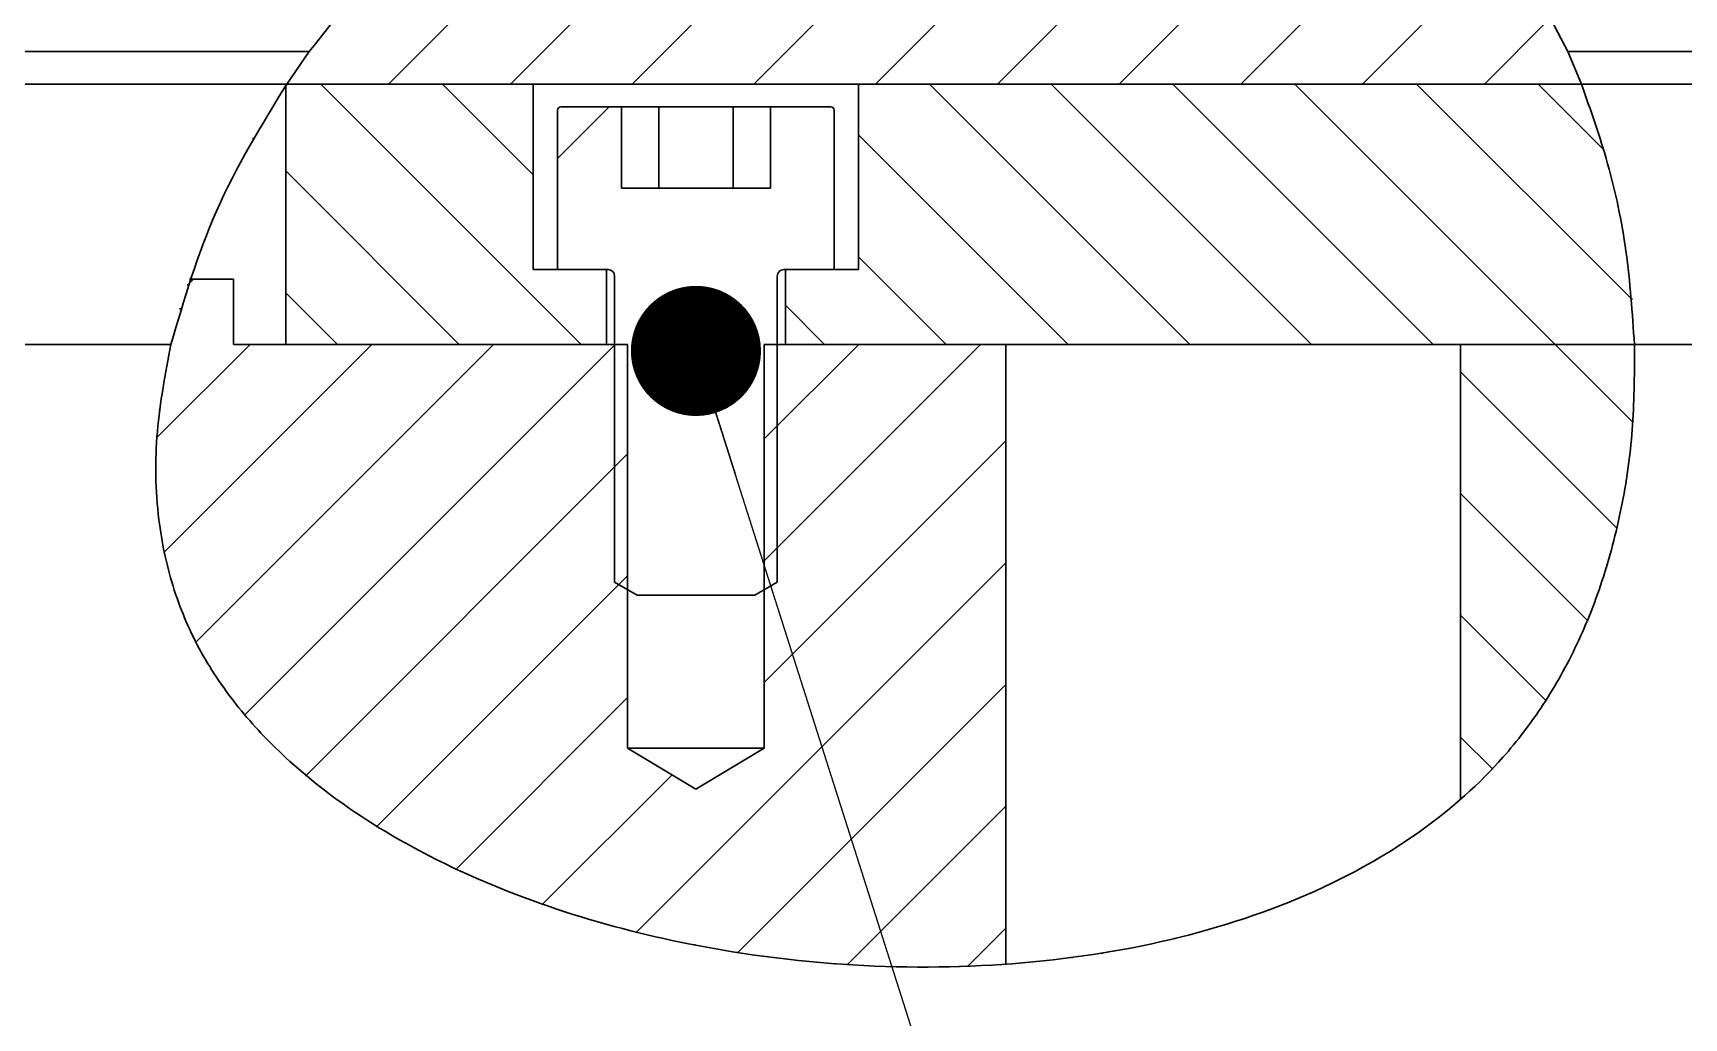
# Model space of a CAD drawing. Header units: millimetres. Extents: x 13 to 7248, y -1201 to 1478.
# Drawn here: x 979.8 to 1030.6, y 879.7 to 910 of the extents above; entities that cross this region are included whole.
import ezdxf

# ---------------------------------------------------------------- set-up
doc = ezdxf.new("R2010")
doc.units = ezdxf.units.MM
doc.header["$LTSCALE"] = 5
doc.linetypes.add('SLD-实线', pattern=[0])
doc.layers.get('0').update_dxf_attribs({"lineweight": 30})
doc.layers.add('剖面层', color=2, linetype='Continuous', lineweight=15)
doc.layers.add('标注线', color=4, linetype='SLD-实线')
doc.styles.get("Standard").update_dxf_attribs({"font": ''})
doc.styles.get('Standard').set_extended_font_data('SimSun')
doc.dimstyles.new('SLDDIMSTYLE0', dxfattribs={"dimtxt": 0.18, "dimasz": 4, "dimexe": 0, "dimexo": 0.0625, "dimgap": 0, "dimtad": 0, "dimtih": 1, "dimtoh": 1, "dimdec": 0, "dimrnd": 1e-09, "dimzin": 0, "dimdsep": 46, "dimtxsty": 'Standard', "dimblk1": 'DOT', "dimblk2": 'DOT', "dimsah": 1, "dimcen": 0.09, "dimadec": 0, "dimazin": 0, "dimtfac": 4, "dimtdec": 0, "dimtofl": 0, "dimtmove": 0, "dimatfit": 3, "dimldrblk": 'DOT', "dimfxl": 0, "dimfrac": 2, "dimtolj": 1, "dimtzin": 0, "dimarcsym": 0})

# ---------------------------------------------------------------- blocks, each defined once
blk = doc.blocks.new('_DOT')
at = {"color": 0, "linetype": 'ByBlock', "lineweight": -2}
blk.add_line((-0.5, 0), (-1, 0), dxfattribs=at)
at = {"color": 0, "linetype": 'ByBlock', "const_width": 0.5}
blk.add_lwpolyline([(-0.25, 0, 1), (0.25, 0, 1)], format="xyb", close=True, dxfattribs=at)

msp = doc.modelspace()

# ---------------------------------------------------------------- hatches: boundary and pattern name
h = msp.add_hatch()
h.set_pattern_fill('ANSI31', color=256, scale=0.833333, style=0)
edge = h.paths.add_edge_path(flags=0)
edge.add_spline(control_points=[(1002.2478, 918.7625), (1009.1459, 920.5002), (1020.5878, 919.9838), (1026.3112, 911.1973), (1027.4008, 908.4245)], knot_values=[0.0048602, 0.0048602, 0.0048602, 0.0048602, 0.1721342, 0.2375935, 0.2375935, 0.2375935, 0.2375935], weights=[1, 1, 1, 1, 1], degree=3, periodic=0)
edge.add_line((1027.4008, 908.4245), (1027.4008, 908.4245))
edge.add_spline(control_points=[(1027.4008, 908.4245), (1027.2706, 908.7559), (1027.1304, 909.0896), (1026.9793, 909.4245)], knot_values=[0, 0, 0, 0, 0.0024186, 0.0024186, 0.0024186, 0.0024186], weights=[1, 1, 1, 1], degree=3, periodic=0)
edge.add_spline(control_points=[(1026.9793, 909.4245), (1026.0026, 911.5891), (1024.7079, 913.5018), (1023.1554, 915.0083), (1021.609, 916.5087), (1019.7541, 917.6243), (1017.7375, 918.3821), (1015.2196, 919.3283), (1012.3664, 919.7546), (1009.4222, 919.717), (1006.4948, 919.6797), (1003.3871, 919.1939), (1000.3777, 918.2291), (998.0343, 917.4777), (995.7, 916.3646), (993.6511, 914.8655), (991.6117, 913.3733), (989.8077, 911.4853), (988.3072, 909.4245)], knot_values=[0, 0, 0, 0, 0.0079861, 0.0079861, 0.0079861, 0.0159343, 0.0159343, 0.0159343, 0.0258885, 0.0258885, 0.0258885, 0.0357764, 0.0357764, 0.0357764, 0.043471, 0.043471, 0.043471, 0.0511165, 0.0511165, 0.0511165, 0.0511165], weights=[1, 1, 1, 1, 1, 1, 1, 1, 1, 1, 1, 1, 1, 1, 1, 1, 1, 1, 1], degree=3, periodic=0)
edge.add_spline(control_points=[(988.3072, 909.4245), (988.0663, 909.0936), (987.8345, 908.7601), (987.6118, 908.4245)], knot_values=[0, 0, 0, 0, 0.0015479, 0.0015479, 0.0015479, 0.0015479], weights=[1, 1, 1, 1], degree=3, periodic=0)
edge.add_spline(control_points=[(987.6118, 908.4245), (988.1916, 909.2981), (988.8192, 910.1372), (989.4804, 910.9245)], knot_values=[0, 0, 0, 0, 0.0031702, 0.0031702, 0.0031702, 0.0031702], weights=[1, 1, 1, 1], degree=3, periodic=0)
edge.add_spline(control_points=[(989.4804, 910.9245), (990.1317, 911.7002), (990.8252, 912.4373), (991.5512, 913.1191), (993.0325, 914.5102), (994.6974, 915.6764), (996.3296, 916.5407), (997.9561, 917.402), (999.5814, 918.0013), (1001.0121, 918.4245)], knot_values=[0, 0, 0, 0, 0.0030709, 0.0030709, 0.0030709, 0.009416, 0.009416, 0.009416, 0.0157263, 0.0157263, 0.0157263, 0.0157263], weights=[1, 1, 1, 1, 1, 1, 1, 1, 1, 1], degree=3, periodic=0)
edge.add_spline(control_points=[(1001.0121, 918.4245), (1002.1783, 918.7695), (1003.2498, 919.012), (1004.1747, 919.1855), (1005.6657, 919.4652), (1006.8065, 919.5739), (1007.4886, 919.6277), (1008.1668, 919.6813), (1008.4132, 919.6871), (1008.2075, 919.6758), (1008.0081, 919.6649), (1007.3791, 919.6356), (1006.3709, 919.5188), (1005.361, 919.4017), (1003.9394, 919.1886), (1002.2478, 918.7625)], knot_values=[0, 0, 0, 0, 0.0049887, 0.0049887, 0.0049887, 0.0131025, 0.0131025, 0.0131025, 0.0211637, 0.0211637, 0.0211637, 0.0289698, 0.0289698, 0.0289698, 0.0367967, 0.0367967, 0.0367967, 0.0367967], weights=[1, 1, 1, 1, 1, 1, 1, 1, 1, 1, 1, 1, 1, 1, 1, 1], degree=3, periodic=0)
edge = h.paths.add_edge_path(flags=0)
edge.add_spline(control_points=[(1011.7791, 919.6456), (1011.5791, 919.6606), (1011.3778, 919.6733), (1011.1822, 919.6835), (1010.8827, 919.699), (1010.5901, 919.7087), (1010.3291, 919.7139), (1010.0676, 919.7191), (1009.8305, 919.72), (1009.6374, 919.719), (1009.4444, 919.718), (1009.2901, 919.7152), (1009.1872, 919.7131), (1009.0844, 919.7109), (1009.0302, 919.7093), (1009.0291, 919.7093), (1009.0281, 919.7093), (1009.0801, 919.7108), (1009.181, 919.7129), (1009.2817, 919.7151), (1009.4338, 919.7178), (1009.6248, 919.7189), (1009.8154, 919.72), (1010.0499, 919.7193), (1010.3089, 919.7143), (1010.5688, 919.7093), (1010.8605, 919.6999), (1011.1597, 919.6846), (1011.4615, 919.6692), (1011.7794, 919.6475), (1012.0864, 919.6207), (1012.395, 919.5938), (1012.7014, 919.561), (1012.9801, 919.5263), (1013.2565, 919.492), (1013.5133, 919.455), (1013.7299, 919.4209), (1013.943, 919.3874), (1014.1229, 919.356), (1014.255, 919.3321), (1014.3862, 919.3083), (1014.4736, 919.2913), (1014.5096, 919.2844), (1014.546, 919.2773), (1014.5308, 919.2804), (1014.4653, 919.2929), (1014.3987, 919.3056), (1014.2786, 919.3284), (1014.1154, 919.3569), (1013.9517, 919.3855), (1013.7403, 919.4206), (1013.4988, 919.456), (1013.2587, 919.4913), (1012.9821, 919.5279), (1012.6915, 919.5604), (1012.4009, 919.593), (1012.0881, 919.6225), (1011.7791, 919.6456)], knot_values=[0, 0, 0, 0, 0.0006017, 0.0006017, 0.0006017, 0.0015312, 0.0015312, 0.0015312, 0.0024623, 0.0024623, 0.0024623, 0.0033931, 0.0033931, 0.0033931, 0.004324, 0.004324, 0.004324, 0.005255, 0.005255, 0.005255, 0.0061844, 0.0061844, 0.0061844, 0.0071118, 0.0071118, 0.0071118, 0.0080419, 0.0080419, 0.0080419, 0.0089804, 0.0089804, 0.0089804, 0.0099235, 0.0099235, 0.0099235, 0.0108586, 0.0108586, 0.0108586, 0.0117786, 0.0117786, 0.0117786, 0.0126931, 0.0126931, 0.0126931, 0.0136188, 0.0136188, 0.0136188, 0.0145588, 0.0145588, 0.0145588, 0.0155013, 0.0155013, 0.0155013, 0.0164383, 0.0164383, 0.0164383, 0.0173757, 0.0173757, 0.0173757, 0.0173757], weights=[1, 1, 1, 1, 1, 1, 1, 1, 1, 1, 1, 1, 1, 1, 1, 1, 1, 1, 1, 1, 1, 1, 1, 1, 1, 1, 1, 1, 1, 1, 1, 1, 1, 1, 1, 1, 1, 1, 1, 1, 1, 1, 1, 1, 1, 1, 1, 1, 1, 1, 1, 1, 1, 1, 1, 1, 1, 1], degree=3, periodic=0)
h = msp.add_hatch()
h.set_pattern_fill('ANSI31', color=256, scale=0.833333, style=0)
edge = h.paths.add_edge_path(flags=0)
edge.add_spline(control_points=[(984.6297, 902.4245), (984.7593, 902.8063), (984.8992, 903.1848), (985.0482, 903.5591), (985.6483, 905.0666), (986.4123, 906.5331), (987.2402, 907.8494), (987.7317, 908.6308), (988.2561, 909.3736), (988.7425, 910.0062), (989.0749, 910.4386), (989.3956, 910.8277), (989.6554, 911.1309), (989.8387, 911.3448), (989.9946, 911.5197), (990.1027, 911.6395), (990.2111, 911.7596), (990.2732, 911.8266), (990.2787, 911.8326), (990.2849, 911.8393), (990.2203, 911.7699), (990.0982, 911.6346), (989.9768, 911.4999), (989.7965, 911.2971), (989.5852, 911.0486), (989.2643, 910.671), (988.8638, 910.1764), (988.4593, 909.6313), (988.058, 909.0908), (987.6424, 908.4884), (987.2459, 907.8584), (986.2125, 906.2169), (985.2812, 904.3434), (984.6297, 902.4245)], knot_values=[0, 0, 0, 0, 0.0012099, 0.0012099, 0.0012099, 0.0061283, 0.0061283, 0.0061283, 0.0090377, 0.0090377, 0.0090377, 0.0110212, 0.0110212, 0.0110212, 0.0124141, 0.0124141, 0.0124141, 0.0138129, 0.0138129, 0.0138129, 0.0153764, 0.0153764, 0.0153764, 0.0169272, 0.0169272, 0.0169272, 0.019299, 0.019299, 0.019299, 0.0216365, 0.0216365, 0.0216365, 0.0278113, 0.0278113, 0.0278113, 0.0278113], weights=[1, 1, 1, 1, 1, 1, 1, 1, 1, 1, 1, 1, 1, 1, 1, 1, 1, 1, 1, 1, 1, 1, 1, 1, 1, 1, 1, 1, 1, 1, 1, 1, 1, 1], degree=3, periodic=0)
edge.add_spline(control_points=[(984.6297, 902.4245), (984.4067, 901.7678), (984.2135, 901.0999), (984.0561, 900.4245)], knot_values=[0, 0, 0, 0, 0.0020806, 0.0020806, 0.0020806, 0.0020806], weights=[1, 1, 1, 1], degree=3, periodic=0)
edge.add_spline(control_points=[(984.0561, 900.4245), (983.7024, 898.9071), (983.524, 897.3258), (983.6196, 895.7707), (983.6985, 894.4872), (983.9744, 893.193), (984.4771, 892.0094), (984.978, 890.8298), (985.7056, 889.7333), (986.5552, 888.7761), (987.6607, 887.5304), (988.9974, 886.4781), (990.3935, 885.6135), (992.3036, 884.4307), (994.3815, 883.5571), (996.387, 882.924), (999.2197, 882.0298), (1002.011, 881.5838), (1004.3977, 881.4025), (1006.887, 881.2135), (1009.0307, 881.3038), (1010.6345, 881.4607), (1012.2049, 881.6144), (1013.3079, 881.8293), (1013.8574, 881.9409), (1014.4185, 882.0549), (1014.4153, 882.0541), (1013.8479, 881.939), (1013.1942, 881.8064), (1011.765, 881.528), (1009.7129, 881.3832)], knot_values=[0, 0, 0, 0, 0.0046743, 0.0046743, 0.0046743, 0.0085369, 0.0085369, 0.0085369, 0.0123817, 0.0123817, 0.0123817, 0.0173922, 0.0173922, 0.0173922, 0.0242696, 0.0242696, 0.0242696, 0.0340556, 0.0340556, 0.0340556, 0.0442453, 0.0442453, 0.0442453, 0.0542071, 0.0542071, 0.0542071, 0.0643903, 0.0643903, 0.0643903, 0.0761754, 0.0761754, 0.0761754, 0.0761754], weights=[1, 1, 1, 1, 1, 1, 1, 1, 1, 1, 1, 1, 1, 1, 1, 1, 1, 1, 1, 1, 1, 1, 1, 1, 1, 1, 1, 1, 1, 1, 1], degree=3, periodic=0)
edge.add_spline(control_points=[(1009.7129, 881.3832), (998.9879, 880.6264), (982.4844, 886.432), (983.4655, 898.9955), (984.6297, 902.4245)], knot_values=[0.5188918, 0.5188918, 0.5188918, 0.5188918, 0.7301945, 0.8119633, 0.8119633, 0.8119633, 0.8119633], weights=[1, 1, 1, 1, 1], degree=3, periodic=0)
h = msp.add_hatch()
h.set_pattern_fill('ANSI31', color=256, scale=0.833333, style=0)
edge = h.paths.add_edge_path(flags=0)
edge.add_spline(control_points=[(987.6118, 908.4245), (988.1907, 909.2967), (988.8169, 910.1345), (989.4804, 910.9245)], knot_values=[0.8613773, 0.8613773, 0.8613773, 0.8613773, 0.88426, 0.88426, 0.88426, 0.88426], weights=[1, 1, 1, 1], degree=3, periodic=0)
edge.add_line((989.4804, 910.9245), (989.4804, 910.9245))
edge.add_spline(control_points=[(989.4804, 910.9245), (988.8192, 910.1372), (988.1916, 909.2981), (987.6118, 908.4245)], knot_values=[0, 0, 0, 0, 0.0031702, 0.0031702, 0.0031702, 0.0031702], weights=[1, 1, 1, 1], degree=3, periodic=0)
edge.add_line((987.6118, 908.4245), (987.6118, 908.4245))
h = msp.add_hatch()
h.set_pattern_fill('ANSI31', color=256, scale=0.833333, angle=90, style=0)
edge = h.paths.add_edge_path(flags=0)
edge.add_spline(control_points=[(984.0561, 900.4245), (984.7191, 903.2687), (986.0077, 906.0073), (987.6118, 908.4245)], knot_values=[0, 0, 0, 0, 0.0087614, 0.0087614, 0.0087614, 0.0087614], weights=[1, 1, 1, 1], degree=3, periodic=0)
edge.add_spline(control_points=[(987.6118, 908.4245), (985.999, 905.9942), (984.7186, 903.2667), (984.0561, 900.4245)], knot_values=[0, 0, 0, 0, 0.0087552, 0.0087552, 0.0087552, 0.0087552], weights=[1, 1, 1, 1], degree=3, periodic=0)
at = {"linetype": 'SLD-实线', "lineweight": 0}
h = msp.add_hatch(dxfattribs=at)
h.set_pattern_fill('ANSI31', scale=0.833333, angle=90, style=0)
edge = h.paths.add_edge_path(flags=0)
edge.add_line((987.6118, 908.4245), (987.6118, 908.4245))
edge.add_spline(control_points=[(987.6118, 908.4245), (987.6033, 908.4117), (987.5948, 908.3988), (987.5863, 908.386)], knot_values=[0, 0, 0, 0, 0.0000465, 0.0000465, 0.0000465, 0.0000465], weights=[1, 1, 1, 1], degree=3, periodic=0)
edge.add_spline(control_points=[(987.5863, 908.386), (987.5948, 908.3988), (987.6033, 908.4117), (987.6118, 908.4245)], knot_values=[0.8610407, 0.8610407, 0.8610407, 0.8610407, 0.8613773, 0.8613773, 0.8613773, 0.8613773], weights=[1, 1, 1, 1], degree=3, periodic=0)
h = msp.add_hatch()
h.set_pattern_fill('ANSI31', color=256, scale=0.833333, angle=90, style=0)
edge = h.paths.add_edge_path(flags=0)
edge.add_line((1027.4008, 908.4245), (1027.4008, 908.4245))
edge.add_spline(control_points=[(1027.4008, 908.4245), (1028.3862, 905.9173), (1028.9462, 903.1637), (1029.031, 900.4245)], knot_values=[0.2375935, 0.2375935, 0.2375935, 0.2375935, 0.2967834, 0.2967834, 0.2967834, 0.2967834], weights=[1, 1, 1, 1], degree=3, periodic=0)
edge.add_spline(control_points=[(1029.031, 900.4245), (1029.0011, 901.3892), (1028.9118, 902.3525), (1028.7705, 903.2882), (1028.4966, 905.1006), (1028.0222, 906.8434), (1027.4008, 908.4245)], knot_values=[0, 0, 0, 0, 0.0028981, 0.0028981, 0.0028981, 0.0085616, 0.0085616, 0.0085616, 0.0085616], weights=[1, 1, 1, 1, 1, 1, 1], degree=3, periodic=0)
h = msp.add_hatch()
h.set_pattern_fill('ANSI31', color=256, scale=5, style=0)
edge = h.paths.add_edge_path(flags=0)
edge.add_line((997.899, 905.2245), (997.899, 907.7245))
edge.add_line((997.899, 907.7245), (996.039, 907.7245))
edge.add_arc((996.039, 907.6245), 0.1, 90, 180)
edge.add_line((995.939, 907.6245), (995.939, 902.7245))
edge.add_line((995.939, 902.7245), (997.489, 902.7245))
edge.add_arc((997.489, 902.5245), 0.2, 0, 90, ccw=False)
edge.add_line((997.689, 902.5245), (997.689, 893.1245))
edge.add_line((997.689, 893.1245), (998.3818, 892.7245))
edge.add_line((998.3818, 892.7245), (1001.9962, 892.7245))
edge.add_line((1001.9962, 892.7245), (1002.689, 893.1245))
edge.add_line((1002.689, 893.1245), (1002.689, 902.5245))
edge.add_arc((1002.889, 902.5245), 0.2, 90, 180, ccw=False)
edge.add_line((1002.889, 902.7245), (1004.439, 902.7245))
edge.add_line((1004.439, 902.7245), (1004.439, 907.6245))
edge.add_arc((1004.339, 907.6245), 0.1, 0, 90)
edge.add_line((1004.339, 907.7245), (1002.479, 907.7245))
edge.add_line((1002.479, 907.7245), (1002.479, 905.2245))
edge.add_line((1002.479, 905.2245), (997.899, 905.2245))
h = msp.add_hatch()
h.set_pattern_fill('ANSI31', color=256, scale=0.833333, angle=90, style=0)
edge = h.paths.add_edge_path(flags=0)
edge.add_spline(control_points=[(1029.031, 900.4245), (1029.1735, 895.8202), (1027.7747, 890.5026), (1024.2298, 886.9226), (1023.6888, 886.4492)], knot_values=[0.2967834, 0.2967834, 0.2967834, 0.2967834, 0.396276, 0.412715, 0.412715, 0.412715, 0.412715], weights=[1, 1, 1, 1, 1], degree=3, periodic=0)
edge.add_spline(control_points=[(1023.6888, 886.4492), (1025.0514, 887.6415), (1025.9903, 888.9646), (1026.4539, 889.7189), (1026.7875, 890.2615), (1026.8661, 890.4221), (1026.6726, 890.0863), (1026.4241, 889.6549), (1025.7468, 888.5352), (1024.7102, 887.4332), (1023.2213, 885.8505), (1020.9149, 884.2194), (1017.8812, 883.0826), (1015.481, 882.1832), (1012.5617, 881.5491), (1009.3154, 881.3574), (1006.0523, 881.1647), (1002.3423, 881.4104), (998.6308, 882.3023), (996.2157, 882.8826), (993.7398, 883.7492), (991.4564, 884.9956), (989.9001, 885.845), (988.4021, 886.8916), (987.1366, 888.1589), (986.1946, 889.1024), (985.3658, 890.1924), (984.7664, 891.3849), (984.1634, 892.5847), (983.7965, 893.9228), (983.6612, 895.2588), (983.4871, 896.9769), (983.6641, 898.7427), (984.0561, 900.4245)], knot_values=[0, 0, 0, 0, 0.0114902, 0.0114902, 0.0114902, 0.0197931, 0.0197931, 0.0197931, 0.0304259, 0.0304259, 0.0304259, 0.0457778, 0.0457778, 0.0457778, 0.0578868, 0.0578868, 0.0578868, 0.0701035, 0.0701035, 0.0701035, 0.0779813, 0.0779813, 0.0779813, 0.0833308, 0.0833308, 0.0833308, 0.087308, 0.087308, 0.087308, 0.091323, 0.091323, 0.091323, 0.0964868, 0.0964868, 0.0964868, 0.0964868], weights=[1, 1, 1, 1, 1, 1, 1, 1, 1, 1, 1, 1, 1, 1, 1, 1, 1, 1, 1, 1, 1, 1, 1, 1, 1, 1, 1, 1, 1, 1, 1, 1, 1, 1], degree=3, periodic=0)
edge.add_spline(control_points=[(984.0561, 900.4245), (983.6475, 898.6717), (983.4724, 896.8249), (983.6855, 895.0377), (983.8491, 893.6661), (984.2659, 892.2976), (984.9239, 891.0831), (985.5772, 889.8775), (986.4634, 888.7855), (987.4596, 887.8449), (988.7982, 886.5812), (990.3652, 885.5474), (991.9913, 884.7123), (994.5194, 883.4141), (997.2643, 882.5486), (999.9608, 882.0099), (1003.5613, 881.2906), (1007.1966, 881.1334), (1010.5452, 881.4521), (1013.8676, 881.7683), (1017.0095, 882.5579), (1019.7312, 883.8715), (1021.7078, 884.8256), (1023.5157, 886.0754), (1024.9916, 887.7415), (1025.8717, 888.735), (1026.6423, 889.9031), (1027.2616, 891.2127), (1027.878, 892.5163), (1028.3569, 893.9942), (1028.6563, 895.5493), (1028.9562, 897.1076), (1029.0817, 898.7878), (1029.031, 900.4245)], knot_values=[0, 0, 0, 0, 0.0053995, 0.0053995, 0.0053995, 0.0095414, 0.0095414, 0.0095414, 0.0136347, 0.0136347, 0.0136347, 0.0191394, 0.0191394, 0.0191394, 0.027734, 0.027734, 0.027734, 0.0392578, 0.0392578, 0.0392578, 0.0506842, 0.0506842, 0.0506842, 0.058952, 0.058952, 0.058952, 0.0638538, 0.0638538, 0.0638538, 0.0687473, 0.0687473, 0.0687473, 0.0736619, 0.0736619, 0.0736619, 0.0736619], weights=[1, 1, 1, 1, 1, 1, 1, 1, 1, 1, 1, 1, 1, 1, 1, 1, 1, 1, 1, 1, 1, 1, 1, 1, 1, 1, 1, 1, 1, 1, 1, 1, 1, 1], degree=3, periodic=0)
at = {"layer": '剖面层'}
h = msp.add_hatch(dxfattribs=at)
h.set_pattern_fill('ANSI31', color=256, scale=0.833333, style=0)
edge = h.paths.add_edge_path(flags=0)
edge.add_spline(control_points=[(1027.4008, 908.4245), (1026.3112, 911.1973), (1020.5878, 919.9838), (1009.1459, 920.5002), (1002.2478, 918.7625)], knot_values=[0.7624065, 0.7624065, 0.7624065, 0.7624065, 0.8278658, 0.9951398, 0.9951398, 0.9951398, 0.9951398], weights=[1, 1, 1, 1, 1], degree=3, periodic=0)
edge.add_line((1002.2478, 918.7625), (1002.2478, 918.4245))
edge.add_line((1002.2478, 918.4245), (1001.5744, 918.4245))
edge.add_line((1001.5744, 918.4245), (1001.5744, 910.9245))
edge.add_line((1001.5744, 910.9245), (989.4804, 910.9245))
edge.add_spline(control_points=[(989.4804, 910.9245), (988.8169, 910.1345), (988.1907, 909.2967), (987.6118, 908.4245)], knot_values=[0.11574, 0.11574, 0.11574, 0.11574, 0.1386227, 0.1386227, 0.1386227, 0.1386227], weights=[1, 1, 1, 1], degree=3, periodic=0)
edge.add_line((987.6118, 908.4245), (1027.4008, 908.4245))
h = msp.add_hatch(dxfattribs=at)
h.set_pattern_fill('ANSI31', color=256, scale=0.833333, angle=90, style=0)
edge = h.paths.add_edge_path(flags=0)
edge.add_line((987.5863, 900.4245), (997.439, 900.4245))
edge.add_line((997.439, 900.4245), (997.439, 902.7245))
edge.add_line((997.439, 902.7245), (995.189, 902.7245))
edge.add_line((995.189, 902.7245), (995.189, 908.4245))
edge.add_line((995.189, 908.4245), (987.6118, 908.4245))
edge.add_spline(control_points=[(987.6118, 908.4245), (987.6033, 908.4117), (987.5948, 908.3988), (987.5863, 908.386)], knot_values=[0.1386227, 0.1386227, 0.1386227, 0.1386227, 0.1389593, 0.1389593, 0.1389593, 0.1389593], weights=[1, 1, 1, 1], degree=3, periodic=0)
edge.add_line((987.5863, 908.386), (987.5863, 900.4245))
h = msp.add_hatch(dxfattribs=at)
h.set_pattern_fill('ANSI31', color=256, scale=0.833333, angle=90, style=0)
edge = h.paths.add_edge_path(flags=0)
edge.add_line((1027.4008, 908.4245), (1005.189, 908.4245))
edge.add_line((1005.189, 908.4245), (1005.189, 902.7245))
edge.add_line((1005.189, 902.7245), (1002.939, 902.7245))
edge.add_line((1002.939, 902.7245), (1002.939, 900.4245))
edge.add_line((1002.939, 900.4245), (1029.031, 900.4245))
edge.add_spline(control_points=[(1029.031, 900.4245), (1028.9462, 903.1637), (1028.3862, 905.9173), (1027.4008, 908.4245)], knot_values=[0.7032166, 0.7032166, 0.7032166, 0.7032166, 0.7624065, 0.7624065, 0.7624065, 0.7624065], weights=[1, 1, 1, 1], degree=3, periodic=0)
h = msp.add_hatch(dxfattribs=at)
h.set_pattern_fill('ANSI31', color=256, scale=0.833333, style=0)
edge = h.paths.add_edge_path(flags=0)
edge.add_line((985.9747, 902.4245), (984.6297, 902.4245))
edge.add_spline(control_points=[(984.6297, 902.4245), (983.4655, 898.9955), (982.4844, 886.432), (998.9879, 880.6264), (1009.7129, 881.3832)], knot_values=[0.1880367, 0.1880367, 0.1880367, 0.1880367, 0.2698055, 0.4811082, 0.4811082, 0.4811082, 0.4811082], weights=[1, 1, 1, 1, 1], degree=3, periodic=0)
edge.add_line((1009.7129, 881.3832), (1009.7129, 900.4245))
edge.add_line((1009.7129, 900.4245), (1002.289, 900.4245))
edge.add_line((1002.289, 900.4245), (1002.289, 888.0245))
edge.add_line((1002.289, 888.0245), (1000.189, 886.7627))
edge.add_line((1000.189, 886.7627), (998.089, 888.0245))
edge.add_line((998.089, 888.0245), (998.089, 900.4245))
edge.add_line((998.089, 900.4245), (985.9747, 900.4245))
edge.add_line((985.9747, 900.4245), (985.9747, 902.4245))
h = msp.add_hatch(dxfattribs=at)
h.set_pattern_fill('ANSI31', color=256, scale=0.833333, angle=90, style=0)
edge = h.paths.add_edge_path(flags=0)
edge.add_line((1029.031, 900.4245), (1023.6888, 900.4245))
edge.add_line((1023.6888, 900.4245), (1023.6888, 886.4492))
edge.add_spline(control_points=[(1023.6888, 886.4492), (1024.2298, 886.9226), (1027.7747, 890.5026), (1029.1735, 895.8202), (1029.031, 900.4245)], knot_values=[0.587285, 0.587285, 0.587285, 0.587285, 0.603724, 0.7032166, 0.7032166, 0.7032166, 0.7032166], weights=[1, 1, 1, 1, 1], degree=3, periodic=0)

# ---------------------------------------------------------------- linework, layer by layer
for p, q in [((977.1442, 909.4245), (988.3072, 909.4245)), ((988.3072, 909.4245), (987.6118, 908.4245)), ((1026.9793, 909.4245), (1039.2791, 909.4245)), ((1027.4008, 908.4245), (1026.9793, 909.4245)), ((976.7056, 908.4245), (987.6118, 908.4245)), ((987.5863, 900.4245), (987.5863, 908.386)), ((1027.4008, 908.4245), (987.6118, 908.4245)), ((995.189, 908.4245), (987.6118, 908.4245)), ((995.189, 908.4245), (995.189, 902.7245)), ((1005.189, 902.7245), (1005.189, 908.4245)), ((1027.4008, 908.4245), (1005.189, 908.4245)), ((1027.4008, 908.4245), (1039.2791, 908.4245)), ((996.039, 907.7245), (997.899, 907.7245)), ((997.899, 905.2245), (997.899, 907.7245)), ((999.044, 907.7245), (997.899, 907.7245)), ((999.044, 905.2245), (999.044, 907.7245)), ((1001.334, 907.7245), (999.044, 907.7245)), ((1001.334, 905.2245), (1001.334, 907.7245)), ((1002.479, 907.7245), (1001.334, 907.7245)), ((1002.479, 905.2245), (1002.479, 907.7245)), ((1002.479, 907.7245), (1004.339, 907.7245)), ((995.939, 902.7245), (995.939, 907.6245)), ((1004.439, 907.6245), (1004.439, 902.7245)), ((997.899, 905.2245), (1002.479, 905.2245)), ((995.189, 902.7245), (997.439, 902.7245)), ((997.489, 902.7245), (995.939, 902.7245)), ((997.439, 902.7245), (997.439, 900.4245)), ((1004.439, 902.7245), (1002.889, 902.7245)), ((1002.939, 900.4245), (1002.939, 902.7245)), ((1002.939, 902.7245), (1005.189, 902.7245)), ((985.9747, 902.4245), (984.6297, 902.4245)), ((985.9747, 902.4245), (985.9747, 900.4245)), ((997.689, 893.1245), (997.689, 902.5245)), ((1002.689, 902.5245), (1002.689, 893.1245)), ((970.8699, 900.4245), (984.0561, 900.4245)), ((998.089, 900.4245), (985.9747, 900.4245)), ((997.439, 900.4245), (987.5863, 900.4245)), ((998.089, 900.4245), (998.089, 888.0245)), ((1002.289, 888.0245), (1002.289, 900.4245)), ((1009.7129, 900.4245), (1002.289, 900.4245)), ((1029.031, 900.4245), (1002.939, 900.4245)), ((1009.7129, 900.4245), (1009.7129, 881.3832)), ((1023.6888, 900.4245), (1023.6888, 886.4492)), ((1029.031, 900.4245), (1023.6888, 900.4245)), ((1029.031, 900.4245), (1039.2791, 900.4245)), ((997.689, 893.1245), (998.3818, 892.7245)), ((1001.9962, 892.7245), (1002.689, 893.1245)), ((1001.9962, 892.7245), (998.3818, 892.7245)), ((998.089, 888.0245), (1000.189, 886.7627)), ((1002.289, 888.0245), (998.089, 888.0245)), ((1000.189, 886.7627), (1002.289, 888.0245))]:
    msp.add_line(p, q)
for centre, radius, start, end in [((996.039, 907.6245), 0.1, 90, 180), ((1004.339, 907.6245), 0.1, 0.00001, 90), ((997.489, 902.5245), 0.2, 0, 90), ((1002.889, 902.5245), 0.2, 90, 180)]:
    msp.add_arc(centre, radius, start, end)
for points, knots in [([(988.3072, 909.4245), (989.1014, 910.4298), (990.6888, 912.4391), (993.5966, 914.9638), (996.8688, 916.9254), (1000.6973, 918.4397), (1004.9427, 919.4334), (1009.4656, 919.8322), (1013.7907, 919.5409), (1017.5466, 918.5834), (1020.6806, 917.0693), (1023.226, 915.0978), (1025.3744, 912.5633), (1026.4443, 910.4707), (1026.9793, 909.4245)], [0, 0, 0, 0, 0.07493517, 0.14976695, 0.22498518, 0.30029556, 0.39690965, 0.49355885, 0.59079843, 0.68798189, 0.76585281, 0.84364205, 0.92182495, 1, 1, 1, 1]), ([(984.0561, 900.4245), (984.4645, 901.8128), (985.2953, 904.6368), (986.831, 907.1478), (987.6118, 908.4245)], [0, 0, 0, 0, 0.4915786, 1, 1, 1, 1]), ([(1027.4008, 908.4245), (1027.686, 907.6207), (1028.2629, 905.994), (1028.8372, 903.2942), (1028.966, 901.3866), (1029.031, 900.4245)], [0, 0, 0, 0, 0.32625, 0.660214, 1, 1, 1, 1]), ([(1029.031, 900.4245), (1029.0308, 899.5993), (1029.0305, 897.9491), (1028.6982, 895.5273), (1028.1175, 893.2541), (1027.2972, 891.1725), (1026.2564, 889.3181), (1024.7424, 887.338), (1022.6066, 885.4491), (1019.4286, 883.5939), (1015.4362, 882.1636), (1010.5898, 881.3318), (1005.3811, 881.2128), (1000.416, 881.8123), (995.8964, 882.9809), (992.4108, 884.4082), (989.5848, 886.0629), (987.5883, 887.6384), (986.0225, 889.3302), (984.8614, 891.0557), (984.0556, 892.9831), (983.5857, 895.2349), (983.5455, 897.7573), (983.8858, 899.5348), (984.0561, 900.4245)], [0, 0, 0, 0, 0.0334061, 0.0668092, 0.1001065, 0.1334318, 0.1668537, 0.2002951, 0.2563481, 0.3125103, 0.3897763, 0.4670755, 0.5450042, 0.6228914, 0.6812414, 0.7395182, 0.777041, 0.8145098, 0.8424485, 0.8703491, 0.8984972, 0.9266673, 0.963291, 1, 1, 1, 1])]:
    msp.add_open_spline(points, degree=3, knots=knots)

# ---------------------------------------------------------------- leaders
at = {"layer": '标注线'}
for points in [[(988.0291, 960.4245), (878.7736, 724.5283)], [(1000.189, 900.2245), (1056.1321, 724.5283)]]:
    msp.add_leader(points, dimstyle='SLDDIMSTYLE0', dxfattribs=at)

doc.saveas('drawing.dxf')
